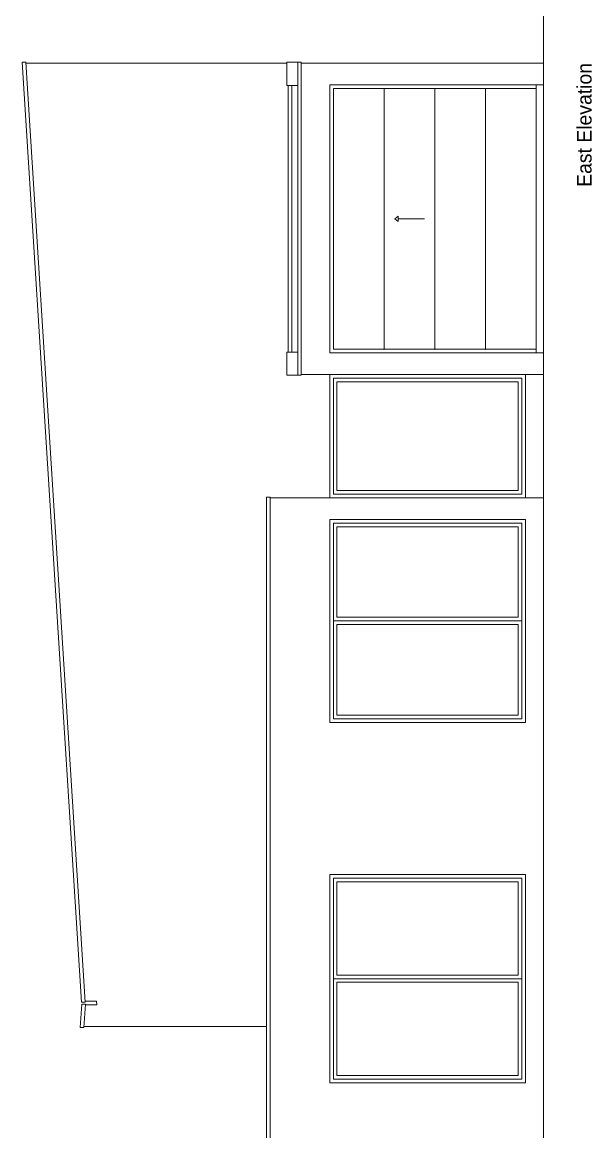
# Model space of a CAD drawing. Header units: inches. Extents: x 23 to 96, y 10 to 141.
# Drawn here: x 88.24 to 96.1, y 46.26 to 61.58 of the extents above; entities that cross this region are included whole.
import ezdxf

# ---------------------------------------------------------------- set-up
doc = ezdxf.new("R2010")
doc.units = ezdxf.units.IN
doc.header["$MEASUREMENT"] = 0
for name, color, linetype, lineweight in [('Cut', 2, 'Continuous', 5), ('Legends', 7, 'Continuous', 0), ('View in first plane', 250, 'Continuous', 0), ('View in second plane', 253, 'Continuous', 0)]:
    doc.layers.add(name, color=color, linetype=linetype, lineweight=lineweight)
doc.styles.add('texto', font='txt.shx')

msp = doc.modelspace()

# ---------------------------------------------------------------- linework, layer by layer
at = {"layer": 'Cut'}
msp.add_line((95.437, 33.712), (95.437, 67.167), dxfattribs=at)
for p in [(93.237, 57.062), (93.937, 57.062), (94.637, 57.062)]:
    msp.add_point(p, dxfattribs=at)
at = {"layer": 'View in first plane'}
for p, q in [((91.613, 55.022), (91.663, 55.022)), ((91.613, 55.022), (91.613, 41.702)), ((91.663, 55.022), (91.663, 41.702)), ((91.663, 55.012), (95.437, 55.012)), ((92.487, 54.712), (92.487, 51.912)), ((92.487, 54.712), (95.187, 54.712)), ((95.187, 51.912), (95.187, 54.712)), ((95.137, 54.662), (92.537, 54.662)), ((92.537, 54.662), (92.537, 51.962)), ((92.587, 54.612), (92.587, 53.362)), ((92.587, 54.612), (95.087, 54.612)), ((95.087, 53.362), (95.087, 54.612)), ((95.137, 54.662), (95.137, 51.962)), ((95.137, 53.312), (92.537, 53.312)), ((92.587, 53.362), (95.087, 53.362)), ((92.587, 53.262), (92.587, 52.012)), ((92.587, 53.262), (95.087, 53.262)), ((95.087, 52.012), (95.087, 53.262)), ((95.137, 51.962), (92.537, 51.962)), ((92.587, 52.012), (95.087, 52.012)), ((92.487, 51.912), (95.187, 51.912)), ((92.487, 49.812), (92.487, 46.937)), ((92.487, 49.812), (95.187, 49.812)), ((95.187, 46.937), (95.187, 49.812)), ((92.537, 49.762), (92.537, 46.987)), ((92.537, 49.762), (95.137, 49.762)), ((92.587, 49.712), (92.587, 48.424)), ((92.587, 49.712), (95.087, 49.712)), ((95.087, 48.424), (95.087, 49.712)), ((95.137, 46.987), (95.137, 49.762)), ((92.587, 48.424), (95.087, 48.424)), ((92.537, 48.374), (95.137, 48.374)), ((92.587, 48.324), (92.587, 47.037)), ((92.587, 48.324), (95.087, 48.324)), ((95.087, 48.324), (95.087, 47.037)), ((92.587, 47.037), (95.087, 47.037)), ((92.487, 46.937), (95.187, 46.937)), ((92.537, 46.987), (95.137, 46.987))]:
    msp.add_line(p, q, dxfattribs=at)
at = {"layer": 'View in second plane'}
for p, q in [((88.244, 61.022), (88.294, 61.022)), ((89.062, 48.052), (88.244, 61.022)), ((89.113, 48.052), (88.294, 61.022)), ((88.295, 61.012), (91.895, 61.012)), ((91.895, 60.702), (91.895, 61.022)), ((91.895, 61.022), (92.045, 61.022)), ((92.045, 56.702), (92.045, 61.022)), ((92.045, 61.022), (92.095, 61.022)), ((92.095, 56.702), (92.095, 61.022)), ((92.095, 61.012), (95.437, 61.012)), ((91.895, 60.702), (92.045, 60.702)), ((91.915, 57.022), (91.915, 60.702)), ((91.965, 57.022), (91.965, 60.702)), ((92.487, 60.712), (95.437, 60.712)), ((92.487, 57.012), (92.487, 60.712)), ((92.537, 57.062), (92.537, 60.662)), ((92.537, 60.662), (95.337, 60.662)), ((93.237, 57.062), (93.237, 60.662)), ((93.937, 57.062), (93.937, 60.662)), ((94.637, 57.062), (94.637, 60.662)), ((95.337, 57.012), (95.337, 60.712)), ((93.384, 58.862), (93.43, 58.9)), ((93.384, 58.862), (93.43, 58.823)), ((93.43, 58.9), (93.43, 58.823)), ((93.793, 58.862), (93.43, 58.862)), ((91.895, 56.702), (91.895, 57.022)), ((91.895, 57.022), (92.045, 57.022)), ((95.437, 57.012), (92.487, 57.012)), ((92.537, 57.062), (95.337, 57.062)), ((91.895, 56.702), (92.095, 56.702)), ((92.095, 56.712), (95.437, 56.712)), ((92.487, 55.012), (92.487, 56.712)), ((95.187, 55.012), (95.187, 56.712)), ((95.137, 56.662), (92.537, 56.662)), ((92.537, 55.062), (92.537, 56.662)), ((92.587, 56.612), (95.087, 56.612)), ((92.587, 56.612), (92.587, 55.112)), ((95.087, 56.612), (95.087, 55.112)), ((95.137, 55.062), (95.137, 56.662)), ((95.137, 55.062), (92.537, 55.062)), ((92.587, 55.112), (95.087, 55.112)), ((89.045, 47.702), (89.066, 48.024)), ((89.113, 48.052), (89.062, 48.052)), ((89.116, 48.024), (89.066, 48.024)), ((89.095, 47.702), (89.116, 48.024)), ((89.27, 48.062), (89.112, 48.062)), ((89.274, 48.014), (89.116, 48.014)), ((89.27, 48.062), (89.274, 48.014)), ((89.045, 47.702), (89.095, 47.702)), ((89.096, 47.712), (91.613, 47.712))]:
    msp.add_line(p, q, dxfattribs=at)

# ---------------------------------------------------------------- texts
at = {"layer": 'Legends', "insert": (95.899, 61.012), "char_height": 0.2, "width": 17.12821, "attachment_point": 3, "rotation": 90, "style": 'texto'}
msp.add_mtext('{\\fCentury Gothic|b0|i0|c0|p34;East Elevation}', dxfattribs=at)

doc.saveas('drawing.dxf')
